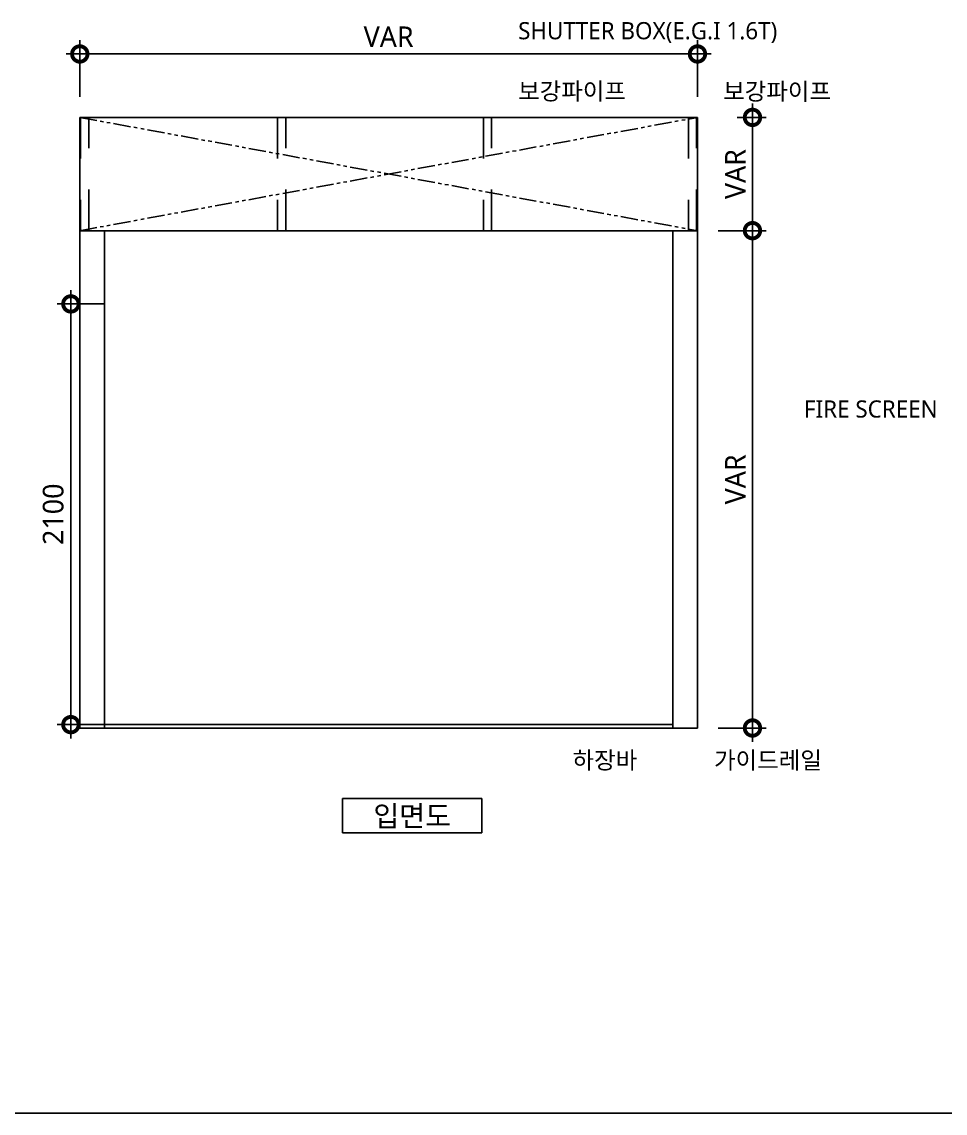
# Model space of a CAD drawing. Extents: x 4650 to 80882, y 2100 to 57300.
# Drawn here: x 45779 to 59209, y 30300 to 46167 of the extents above; entities that cross this region are included whole.
import ezdxf
from ezdxf.enums import TextEntityAlignment as Align

# ---------------------------------------------------------------- set-up
doc = ezdxf.new("R2010")
doc.units = 0
doc.header["$LTSCALE"] = 200
doc.header["$MEASUREMENT"] = 0
doc.header["$PDMODE"] = 2
doc.linetypes.add('HIDDEN', pattern=[2, 1, -1])
doc.linetypes.add('PHANTOM', pattern=[2.5, 1.25, -0.25, 0.25, -0.25, 0.25, -0.25])
doc.layers.get('0').update_dxf_attribs({"linetype": 'CONTINUOUS'})
doc.layers.get('DEFPOINTS').update_dxf_attribs({"color": 137, "linetype": 'CONTINUOUS'})
for name, color, linetype in [('DIM', 7, 'CONTINUOUS'), ('slat 상', 2, 'PHANTOM'), ('SYM-LEAD', 6, 'CONTINUOUS'), ('TEX', 3, 'CONTINUOUS'), ('TEXT', 3, 'CONTINUOUS'), ('TEXT-NOTE', 6, 'CONTINUOUS')]:
    doc.layers.add(name, color=color, linetype=linetype)
doc.styles.add('$0$스타일1', font='malgun.ttf')
doc.styles.add('스타일1', font='malgun.ttf')
doc.dimstyles.new('CJA', dxfattribs={"dimscale": 300, "dimtxt": 2.7, "dimasz": 1, "dimexe": 2, "dimexo": 3, "dimgap": 1, "dimtad": 1, "dimdec": 0, "dimzin": 1, "dimdsep": 46, "dimlunit": 6, "dimtxsty": '$0$스타일1', "dimblk": 'CJDOT', "dimcen": 0.09, "dimdle": 1, "dimclrd": 256, "dimclre": 256, "dimclrt": 3, "dimadec": 0, "dimazin": 0, "dimtfac": 1, "dimtdec": 0, "dimtix": 1, "dimtmove": 2, "dimatfit": 3, "dimldrblk": 'CJDOT', "dimfxl": 1, "dimtolj": 1, "dimtzin": 1, "dimarcsym": 0})

# ---------------------------------------------------------------- blocks, each defined once
blk = doc.blocks.new('_DotSmall')
at = {"color": 0, "linetype": 'ByBlock', "const_width": 0.5}
blk.add_lwpolyline([(-0.0625, 0, 1), (0.0625, 0, 1)], format="xyb", close=True, dxfattribs=at)
blk = doc.blocks.new('*D131')
at = {"layer": 'DEFPOINTS', "color": 0, "transparency": 16777216}
for p in [(46622, 45700), (46622, 44778), (55606, 44778)]:
    blk.add_point(p, dxfattribs=at)
at = {"layer": 'DIM', "color": 7, "lineweight": -2, "transparency": 16777216}
for p, q in [((46622, 45078), (46622, 45900)), ((55606, 45078), (55606, 45900)), ((55806, 45700), (46422, 45700))]:
    blk.add_line(p, q, dxfattribs=at)
at = {"layer": 'DIM', "color": 7, "lineweight": -2, "transparency": 16777216, "xscale": 450, "yscale": 450, "zscale": 450, "rotation": 180}
blk.add_blockref('_DotSmall', (46622, 45700), dxfattribs=at)
at = {"layer": 'DIM', "color": 7, "lineweight": -2, "transparency": 16777216, "xscale": 450, "yscale": 450, "zscale": 450}
blk.add_blockref('_DotSmall', (55606, 45700), dxfattribs=at)
at = {"layer": 'DIM', "color": 3, "transparency": 16777216, "insert": (51114, 45950), "char_height": 300, "attachment_point": 5, "style": '스타일1'}
blk.add_mtext('\\A1;VAR', dxfattribs=at)
blk = doc.blocks.new('CJDOT')
blk.add_line((-2, 0), (2, 0))
at = {"const_width": 0.5}
blk.add_lwpolyline([(-0.25, 0, 1), (0.25, 0, 1)], format="xyb", close=True, dxfattribs=at)
blk = doc.blocks.new('*D132')
at = {"layer": 'DEFPOINTS', "color": 0, "transparency": 16777216}
for p in [(55606, 43131), (55606, 35900), (56406, 35900)]:
    blk.add_point(p, dxfattribs=at)
at = {"layer": 'DIM', "color": 7, "lineweight": -2, "transparency": 16777216}
for p, q in [((56406, 43331), (56406, 35700)), ((55906, 43131), (56606, 43131)), ((55906, 35900), (56606, 35900))]:
    blk.add_line(p, q, dxfattribs=at)
at = {"layer": 'DIM', "color": 7, "lineweight": -2, "transparency": 16777216, "xscale": 450, "yscale": 450, "zscale": 450}
for p, rotation in [((56406, 43131), 90), ((56406, 35900), 270)]:
    blk.add_blockref('_DotSmall', p, dxfattribs=dict(at, rotation=rotation))
at = {"layer": 'DIM', "color": 3, "transparency": 16777216, "insert": (56156, 39515), "char_height": 300, "attachment_point": 5, "rotation": 90, "style": '스타일1'}
blk.add_mtext('\\A1;VAR', dxfattribs=at)
blk = doc.blocks.new('*D35')
at = {"layer": 'DEFPOINTS', "color": 0, "transparency": 16777216}
for p in [(55881, 44778), (56406, 44778), (55881, 43131)]:
    blk.add_point(p, dxfattribs=at)
at = {"layer": 'DIM', "color": 7, "lineweight": -2, "transparency": 16777216}
for p, q in [((56406, 42931), (56406, 44978)), ((56181, 44778), (56606, 44778)), ((56181, 43131), (56606, 43131))]:
    blk.add_line(p, q, dxfattribs=at)
at = {"layer": 'DIM', "color": 7, "lineweight": -2, "transparency": 16777216, "xscale": 450, "yscale": 450, "zscale": 450}
for p, rotation in [((56406, 44778), 90), ((56406, 43131), 270)]:
    blk.add_blockref('_DotSmall', p, dxfattribs=dict(at, rotation=rotation))
at = {"layer": 'DIM', "color": 3, "transparency": 16777216, "insert": (56156, 43954), "char_height": 300, "attachment_point": 5, "rotation": 90, "style": '스타일1'}
blk.add_mtext('\\A1;VAR', dxfattribs=at)
blk = doc.blocks.new('*D36')
at = {"layer": 'DEFPOINTS', "color": 0, "transparency": 16777216}
for p in [(47292, 42066), (46492, 35949), (47292, 35949)]:
    blk.add_point(p, dxfattribs=at)
at = {"layer": 'DIM', "color": 7, "lineweight": -2, "transparency": 16777216}
for p, q in [((46492, 42266), (46492, 35749)), ((46992, 42066), (46292, 42066)), ((46992, 35949), (46292, 35949))]:
    blk.add_line(p, q, dxfattribs=at)
at = {"layer": 'DIM', "color": 7, "lineweight": -2, "transparency": 16777216, "xscale": 450, "yscale": 450, "zscale": 450}
for p, rotation in [((46492, 42066), 90), ((46492, 35949), 270)]:
    blk.add_blockref('_DotSmall', p, dxfattribs=dict(at, rotation=rotation))
at = {"layer": 'DIM', "color": 3, "transparency": 16777216, "insert": (46236, 39008), "char_height": 300, "attachment_point": 5, "rotation": 90, "style": '스타일1'}
blk.add_mtext('\\A1;2100', dxfattribs=at)
blk = doc.blocks.new('room-1')
at = {"layer": 'TEXT-NOTE', "color": 6}
for p, q in [((0, 5), (20.29, 5)), ((0, 0), (0, 5)), ((20.29, 5), (20.29, 0)), ((20.29, 0), (0, 0))]:
    blk.add_line(p, q, dxfattribs=at)
at = {"layer": 'TEXT-NOTE', "color": 3, "style": '스타일1'}
blk.add_attdef('실명', text='', height=3, dxfattribs=at).set_placement((10.15, 2.59), align=Align.MIDDLE)

msp = doc.modelspace()

# ---------------------------------------------------------------- linework, layer by layer
at = {"color": 1, "linetype": 'PHANTOM'}
for p, q in [((46622.2, 43130.9), (55606.3, 44778)), ((46622.2, 44778), (55606.3, 43130.9))]:
    msp.add_line(p, q, dxfattribs=at)
for p, q in [((46622.2, 44778), (46622.2, 35900)), ((46622.2, 44778), (55606.3, 44778)), ((55606.3, 44778), (55606.3, 35900)), ((46622.2, 43130.9), (55606.3, 43130.9)), ((46981.6, 43130.9), (46981.6, 35900)), ((55246.9, 43130.9), (55246.9, 35900)), ((46622.2, 35900), (55606.3, 35900))]:
    msp.add_line(p, q)
at = {"color": 5}
msp.add_line((46981.6, 43130.9), (55246.9, 43130.9), dxfattribs=at)
at = {"ltscale": 0.5}
msp.add_line((46981.6, 43130.9), (55246.9, 43130.9), dxfattribs=at)
at = {"color": 254}
msp.add_line((49601.6, 35949.1), (46749.5, 35949.1), dxfattribs=at)
msp.add_lwpolyline([(46981.6, 35949.1), (55246.9, 35949.1), (55246.9, 35900), (46981.6, 35900)], close=True)
at = {"layer": 'slat 상', "linetype": 'HIDDEN', "ltscale": 3}
for points in [[(46632.1, 43130.9), (46751.9, 43130.9), (46751.9, 44778), (46632.1, 44778)], [(49497.1, 43130.9), (49616.9, 43130.9), (49616.9, 44778), (49497.1, 44778)], [(52491.8, 43130.9), (52611.6, 43130.9), (52611.6, 44778), (52491.8, 44778)], [(55473.9, 43130.9), (55593.7, 43130.9), (55593.7, 44778), (55473.9, 44778)]]:
    msp.add_lwpolyline(points, close=True, dxfattribs=at)
at = {"layer": 'SYM-LEAD'}
for points in [[(51114.2, 44778, 0, 100, 0), (51342.4, 44970, 0, 0, 0), (52558.4, 45993.3, 0, 0, 0), (52935, 45993.3, 0, 0, 0)], [(52551.7, 44570.1, 0, 100, 0), (52551.7, 44869.3, 0, 0, 0), (52551.7, 45113.1, 0, 0, 0), (52935, 45113.1, 0, 0, 0)], [(55533.8, 44567.7, 0, 100, 0), (55533.8, 44867, 0, 0, 0), (55533.8, 45110.8, 0, 0, 0), (55917, 45110.8, 0, 0, 0)], [(53618.6, 40493.2, 0, 100, 0), (53917.9, 40493.2, 0, 0, 0), (56998.8, 40493.2, 0, 0, 0)], [(55400.8, 36290.9, 0, 100, 0), (55400.8, 35991.7, 0, 0, 0), (55400.8, 35385.9, 0, 0, 0), (55784.1, 35385.9, 0, 0, 0)], [(53343, 35928.9, 0, 100, 0), (53343, 35629.7, 0, 0, 0), (53343, 35385.9, 0, 0, 0), (53726.3, 35385.9, 0, 0, 0)]]:
    msp.add_lwpolyline(points, format="xyseb", dxfattribs=at)
at = {"layer": 'TEX', "color": 6}
msp.add_lwpolyline([(4650, 30300), (73350, 30300)], dxfattribs=at)

# ---------------------------------------------------------------- block references
at = {"layer": 'TEXT-NOTE'}
ref = msp.add_blockref('room-1', (50441.5, 34375.7), dxfattribs=dict(at, xscale=100, yscale=100, zscale=100))
ref.add_attrib('실명', '입면도', dxfattribs={"color": 3, "height": 300, "style": '스타일1'}).set_placement((51456.3, 34625.7), align=Align.MIDDLE)

# ---------------------------------------------------------------- texts
at = {"layer": 'TEXT', "style": '스타일1'}
for s, p in [('SHUTTER BOX(E.G.I 1.6T)', (52997.4, 45913.6)), ('보강파이프', (52997.4, 45033.4)), ('보강파이프', (55979.5, 45031.1)), (' FIRE SCREEN ', (57070.1, 40413.4)), ('하장바', (53788.8, 35306.1)), ('가이드레일', (55846.5, 35306.1))]:
    msp.add_text(s, height=250, dxfattribs=at).set_placement(p)

# ---------------------------------------------------------------- dimensions: what is measured, and where the dimension line sits
at = {"layer": 'DIM'}
dim = msp.add_linear_dim(base=(46622.2, 45700), p1=(55606.3, 44778), p2=(46622.2, 44778), text='VAR', dimstyle='CJA', override={"dimscale": 100, "dimtxt": 3, "dimasz": 4.5, "dimtxsty": '스타일1', "dimblk1": 'DotSmall', "dimblk2": 'DotSmall', "dimsah": 1, "dimdle": 2, "dimclrd": 7, "dimclre": 7}, dxfattribs=at)
dim.commit()
dim.dimension.update_dxf_attribs({"geometry": '*D131', "text_midpoint": (51114.2, 45950)})
for base, p1, p2, text, picture, middle in [((56406.3, 44778), (55881, 43130.9), (55881, 44778), 'VAR', '*D35', (56156.3, 43954.4)), ((56406.3, 35900), (55606.3, 43130.9), (55606.3, 35900), 'VAR', '*D132', (56156.3, 39515.4)), ((46492, 35949.1), (47292, 42066.1), (47292, 35949.1), '2100', '*D36', (46236.1, 39007.6))]:
    dim = msp.add_linear_dim(base=base, p1=p1, p2=p2, angle=90, text=text, dimstyle='CJA', override={"dimscale": 100, "dimtxt": 3, "dimasz": 4.5, "dimtxsty": '스타일1', "dimblk1": 'DotSmall', "dimblk2": 'DotSmall', "dimsah": 1, "dimdle": 2, "dimclrd": 7, "dimclre": 7}, dxfattribs=at)
    dim.commit()
    dim.dimension.update_dxf_attribs({"geometry": picture, "text_midpoint": middle})

doc.saveas('drawing.dxf')
